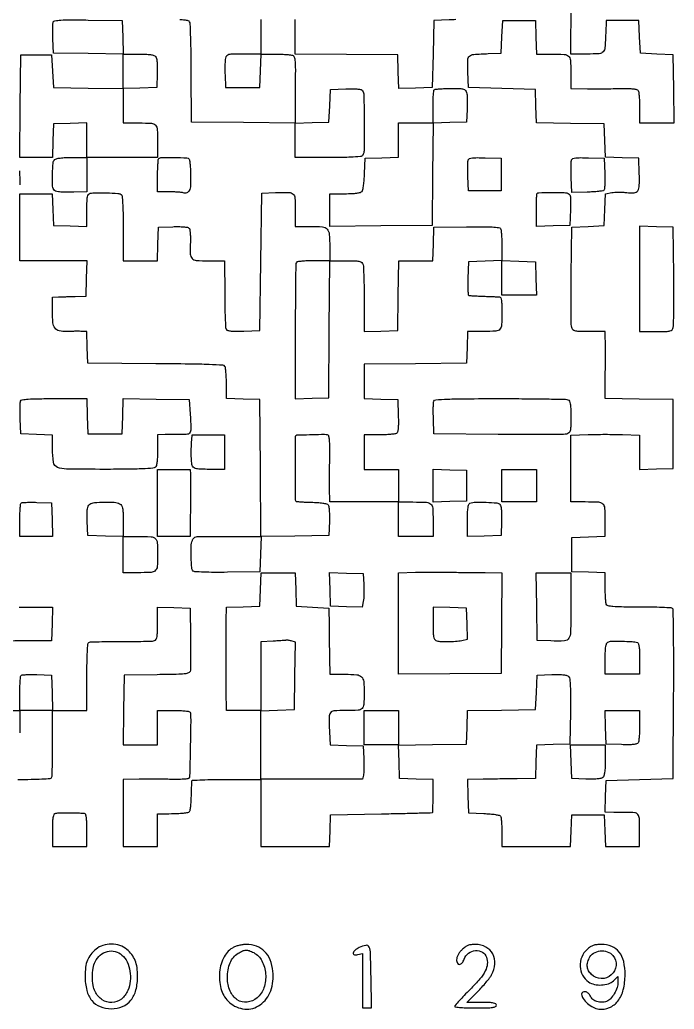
# Model space of a CAD drawing. Extents: x 156 to 936, y 100 to 969.
# Drawn here: x 575 to 936, y 100 to 646 of the extents above; entities that cross this region are included whole.
import ezdxf

# ---------------------------------------------------------------- set-up
doc = ezdxf.new("R2010")
doc.units = 0

msp = doc.modelspace()

# ---------------------------------------------------------------- linework, layer by layer
for points in [[(573.940983, 227, 0.004428), (581.323161, 227.065379, 0.008952), (587.133626, 227.272412, 0.004249), (591.780128, 227.560952, 0.241197), (592.496309, 227.994028, 0.129337), (592.743886, 228.804914, 0.001796), (592.927811, 233.985315, 0.004898), (593.061226, 240.021129, 0.003188), (593.102555, 246.994028), (593.094458, 265), (602.547229, 265), (612, 265), (612, 283.440983, -0.003954), (612.06367, 291.492401, -0.010033), (612.273466, 297.336981, -0.006125), (612.573635, 301.731761, -0.238572), (613.06979, 302.543132, -0.129285), (613.929705, 302.805777, -0.002341), (618.75574, 302.972856, -0.005648), (624.41413, 303.078279, -0.003721), (630.92396, 303.077574, 0.003569), (637.474326, 303.074881, 0.005164), (643.261391, 303.173597, 0.002766), (648.145946, 303.334439, 0.082174), (649.35417, 303.582413, 0.18361), (650.194897, 304.334163, 0.077049), (650.686247, 305.796053, 0.036154), (650.93793, 308.351442, 0.006475), (651, 313.144515), (651, 322.075052), (660.017187, 321.787526), (669.034375, 321.5), (669.106927, 305.5, -0.000578), (669.128182, 299.208873, -0.000791), (669.131806, 293.545689, -0.000509), (669.122471, 288.786055, -0.009322), (669.089739, 287.272559, -0.230812), (668.395454, 285.983185, -0.12253), (666.671123, 285.295812, -0.028535), (662.79544, 284.991234, -0.001609), (650.75, 284.772559), (632.5, 284.5), (632.228407, 265.25), (631.956814, 246), (641.478407, 246), (651, 246), (651, 255.5), (651, 265), (660, 265, -0.007397), (664.253884, 264.937063, -0.026727), (666.953079, 264.712432, -0.040169), (668.623925, 264.344468, -0.307136), (669.102444, 263.75, -0.024083), (669.275333, 258.60896, -0.001745), (669.019194, 244.40451, -0.000417), (668.672169, 228.883759, -0.133379), (668.326927, 227.719961, -0.231592), (667.765839, 227.366573, -0.008902), (665.247444, 227.141584, -0.014325), (662.173041, 227.010379, -0.009432), (658.632544, 227.027588, 0.00287), (654.501556, 227.101891, 0.001739), (649.612372, 227.144753, 0.001742), (644.759511, 227.153501, 0.003069), (640.75, 227.122144), (632, 227), (632, 208.5), (632, 190), (641.5, 190), (651, 190), (651, 199), (651, 208), (655.75, 208.091869, 0.003582), (661.768738, 208.251419, 0.015202), (665.363601, 208.482054, 0.021292), (667.6651, 208.799464, 0.152611), (668.647265, 209.313932, 0.159659), (668.962975, 209.937376, 0.008884), (669.258594, 212.124677, 0.012981), (669.500394, 214.785938, 0.009084), (669.640337, 217.794377, -0.000597), (669.729093, 220.801236, -0.000864), (669.815246, 223.456786, -0.000435), (669.894248, 225.711162, -0.014526), (669.929293, 226.25, -0.373963), (670.249218, 226.554728, -0.001511), (675.56048, 226.779687, -0.006128), (681.709717, 226.94607, -0.003699), (689, 227), (708, 227), (708, 208.5), (708, 190), (726.961067, 190), (745.922134, 190), (746.211067, 198.75), (746.5, 207.5), (774.5, 208.039808, 0.000687), (785.253672, 208.261902, 0.00113), (794.348437, 208.482792, 0.000082), (802.51611, 208.700972, 0.16966), (802.75, 208.789808, 0.213336), (802.851723, 208.999684, 0.000925), (802.926563, 211.570983, 0.004202), (802.981982, 214.511431, 0.00261), (803, 217.962474), (803, 226.924948), (793.75, 227.212474), (784.5, 227.5), (784.212768, 236.727798), (783.925536, 245.955596), (802.712768, 246.227798), (821.5, 246.5), (821.787236, 255.728072), (822.074471, 264.956143), (840.787236, 265.228072), (859.5, 265.5), (860, 275), (860.5, 284.5), (868.596055, 284.787955, -0.008942), (872.577326, 284.858305, -0.030291), (875.170365, 284.700505, -0.047636), (876.885185, 284.323256, -0.142536), (877.869615, 283.657104, -0.150949), (878.427957, 282.310631, -0.011656), (878.705298, 278.363156, -0.011716), (878.837549, 272.712463, -0.003819), (878.773559, 264.369149), (878.5, 246.5), (869.287036, 246.212964), (860.074071, 245.925929), (859.787036, 236.712964), (859.5, 227.5), (849.5, 227.378301, 0.000173), (845.032058, 227.322383, 0.000111), (839.856164, 227.254662, 0.000112), (834.79526, 227.186185, 0.000211), (830.712474, 227.128301), (821.924948, 227), (822.212474, 217.75), (822.5, 208.5), (830.968156, 208.206033, -0.010674), (834.539342, 208.005667, -0.020911), (837.36687, 207.666992, -0.02067), (839.466763, 207.236162, -0.192561), (840.202843, 206.706033, -0.110752), (840.505156, 205.866303, -0.009471), (840.748704, 203.57771, -0.012155), (840.92289, 200.806269, -0.009121), (840.984687, 197.75), (841, 190), (859.961067, 190), (878.922134, 190), (879.211067, 198.75), (879.5, 207.5), (888.5, 207.5), (897.5, 207.5), (897.788933, 198.75), (898.077866, 190), (907.538933, 190), (917, 190), (917, 198.980948, 0.011787), (916.849268, 205.374154, 0.144871), (916.055878, 207.654066, 0.220357), (914.278178, 208.658711, 0.031761), (910, 208.731917, -0.010705), (908.718212, 208.69989, -0.0035), (906.827626, 208.706371, -0.003486), (904.727877, 208.742909, -0.003929), (902.711067, 208.807929), (897.922134, 209), (898.211067, 217.75), (898.5, 226.5), (917, 227), (935.5, 227.5), (935.760112, 273.939888, 0.001704), (935.799282, 291.804786, 0.002766), (935.696842, 306.985033, 0.000433), (935.520288, 320.413743, 0.195273), (935.17946, 321.22054, 0.18443), (934.422702, 321.559066, 0.002677), (929.424237, 321.811813, 0.006941), (923.563195, 321.995251, 0.004474), (916.767862, 322.052737, -0.002658), (906.995479, 322.099917, -0.018757), (902.249722, 322.326242, -0.036466), (899.573396, 322.752833, -0.248277), (898.598514, 323.603872, -0.068643), (898.363721, 324.609653, -0.007238), (898.175814, 327.020364, -0.008843), (898.043762, 329.912374, -0.006986), (898, 333.044262), (898, 340.924948), (888.75, 341.212474), (879.5, 341.5), (879.5, 351), (879.5, 360.5), (888.75, 360.787526), (898, 361.075052), (898, 369.930537, 0.014889), (897.79962, 376.658129, 0.195866), (896.745668, 378.860252, 0.174757), (894.397656, 379.829682, 0.011384), (886.918213, 380), (879, 380), (879, 398.43138), (879, 416.86276), (888.5, 417.18138, -0.005281), (892.82474, 417.280715, -0.003101), (898, 417.312811, -0.003101), (903.17526, 417.280715, -0.005281), (907.5, 417.18138), (917, 416.86276), (917, 407.393854), (917, 397.924948), (926.25, 398.212474), (935.5, 398.5), (935.5, 417.5), (935.5, 436.5), (916.691845, 436.772279), (897.88369, 437.044558), (898.005816, 446.272279, 0.00159), (898.048065, 450.474552, 0.000931), (898.073276, 455.506544, 0.000931), (898.079743, 460.540656, 0.001584), (898.063971, 464.75), (898, 474), (889.019052, 474, -0.004718), (883.452651, 474.05252, -0.05329), (881.266935, 474.327943, -0.154152), (880.146391, 474.996168, -0.122466), (879.488111, 476.25, -0.056278), (879.275634, 477.910045, -0.001377), (879.182205, 485.623438, -0.002973), (879.151296, 494.682513, -0.002017), (879.219059, 505), (879.5, 531.5), (888.5, 532), (897.5, 532.5), (897.788377, 541.211887), (898.076754, 549.923773), (901.593145, 550.583452, -0.031225), (903.281131, 550.792154, -0.014495), (905.489293, 550.861949, -0.014296), (907.820209, 550.801377, -0.019331), (909.918717, 550.605171, 0.051794), (913.971406, 550.490088, 0.233661), (915.951001, 551.661144, 0.138524), (916.818988, 554.445191, 0.015475), (916.792008, 561.15308), (916.5, 569.5), (907.287036, 569.787036), (898.074071, 570.074071), (897.787036, 579.287036), (897.5, 588.5), (878.787236, 588.771928), (860.074471, 589.043857), (859.787236, 598.271928), (859.5, 607.5), (841, 608), (822.5, 608.5), (822.211486, 617.221282, -0.014846), (822.189376, 623.761311, -0.207486), (823.160535, 625.84864, -0.165246), (825.45013, 626.812948, -0.008693), (833.5, 627.245668), (840.5, 627.5), (841, 636.5), (841.5, 645.5), (850.5, 645.5), (859.5, 645.5), (859.787526, 636.25), (860.075052, 627), (867.955738, 627, -0.011491), (875.407908, 626.828717, -0.175559), (877.750156, 625.856224, -0.19511), (878.800898, 623.649006, -0.014732), (879, 616.893011), (879, 608), (888.25, 607.903093, 0.002383), (892.435798, 607.879192, 0.001441), (897.393355, 607.8888, 0.001443), (902.316423, 607.926742, 0.002536), (906.386953, 607.990516, -0.00795), (910.663692, 608.011215, -0.026717), (913.456721, 607.830869, -0.039647), (915.277935, 607.467082, -0.18441), (916.12164, 606.837423, -0.109274), (916.455576, 605.914757, -0.00995), (916.724851, 603.46943, -0.012511), (916.916937, 600.507293, -0.00947), (916.984687, 597.25), (917, 589), (926.522065, 589), (936.044131, 589), (935.772065, 607.75), (935.5, 626.5), (926.5, 627), (917.5, 627.5), (917, 636.5), (916.5, 645.5), (907.5, 645.5), (898.5, 645.5), (898.245668, 638.5, -0.009083), (897.810664, 630.523582, -0.165694), (896.83115, 628.213588, -0.198872), (894.703227, 627.189042, -0.014026), (887.965375, 627), (878.968853, 627), (879.234427, 655.25)], [(708, 646), (708, 636.5), (708, 627), (716.25, 626.984687, -0.009309), (719.505577, 626.918028, -0.012345), (722.46241, 626.72919, -0.00973), (724.903682, 626.464684, -0.10988), (725.813523, 626.136411, -0.187083), (726.427377, 625.304599, -0.036226), (726.793234, 623.437012, -0.025722), (726.989874, 620.616033, -0.008179), (726.99747, 616.401724, 0.001764), (726.95249, 612.322924, 0.001002), (726.92536, 607.386671, 0.001), (726.91794, 602.413774, 0.001651), (726.933947, 598.212474), (727, 588.924948), (736.25, 589.212474), (745.5, 589.5), (746, 598.5), (746.5, 607.5), (754.914347, 607.793098, -0.008519), (758.914541, 607.864234, -0.027159), (761.5815, 607.721251, -0.039341), (763.340297, 607.389362, -0.187221), (764.149034, 606.793098, -0.139797), (764.863031, 604.378753, -0.001963), (764.952171, 589.049156, -0.00195), (764.921322, 573.712427, -0.141046), (764.216011, 571.315273, -0.23202), (762.898204, 570.510167, -0.010776), (757.524769, 570.128529, -0.011328), (749.471632, 569.913473, -0.002796), (736.25, 569.933947), (727, 570), (727, 579.484665), (727, 588.969329), (698.342479, 589.234665), (669.684958, 589.5), (669.592479, 616.5, 0.002785), (669.498575, 626.939141, 0.004334), (669.289517, 635.935938, 0.001379), (669.020043, 643.708105, 0.135062), (668.690983, 644.75, 0.188703), (667.905665, 645.314643, 0.029014), (665.983238, 645.689017, 0.024001), (663.22901, 645.92738, 0.009585)], [(815.539342, 645.994333, -0.010674), (811.968156, 645.793967), (803.5, 645.5), (803, 627), (802.5, 608.5), (793.288016, 608.212977), (784.076031, 607.925954), (783.788016, 617.212977), (783.5, 626.5), (755.25, 626.765573), (727, 627.031147), (727, 636.515573), (727, 646)], [(574.800912, 562.520917, -0.012322), (574.941866, 554.88044, -0.176722)], [(574.575052, 322), (593.075052, 322), (592.787526, 312.75), (592.5, 303.5), (575.5, 303.370444, 0.000608), (568.894828, 303.31207, 0.000911)], [(565.5, 265), (575, 265), (575, 256.622445, -0.00979), (574.924918, 252.787976, -0.024916)]]:
    msp.add_lwpolyline(points, format="xyb")
for points in [[(631.787526, 636.25), (632.075052, 627), (640.415081, 627, -0.009472), (644.359698, 626.925268, -0.027224), (647.085306, 626.672919, -0.038548), (648.94081, 626.250556, -0.14531), (649.921326, 625.594796, -0.126804), (650.405224, 624.568167, -0.023545), (650.701133, 622.485252, -0.021342), (650.842502, 619.735348, -0.01153), (650.793771, 616.344796), (650.5, 608.5), (641.25, 608.212474), (632, 607.924948), (632, 598.462474), (632, 589), (640.893011, 589, -0.014768), (647.650479, 588.800362, -0.195511), (649.85745, 587.747254, -0.175208), (650.829247, 585.400012, -0.01141), (651, 577.918213), (651, 570), (631.5, 570), (612, 570), (612, 560.5), (612, 551), (604.75, 550.881517, -0.00421), (598.957668, 550.83564, -0.03311), (596.275222, 551.014815, -0.080035), (594.74853, 551.474762, -0.138363), (593.765313, 552.34995, -0.13617), (593.033172, 554.735276, -0.013388), (593.03101, 560.80292, -0.011726), (593.335963, 566.912821, -0.179924), (594.2, 568.8, -0.144849), (595.139671, 569.310542, -0.021091), (597.306878, 569.677711, -0.020332), (600.171507, 569.92177, -0.011084), (603.7, 570), (612, 570), (612, 579.537526), (612, 589.075052), (602.75, 588.787526), (593.5, 588.5), (593.212474, 579.25), (592.924948, 570), (583.946901, 570), (574.968853, 570), (575.234427, 598.25), (575.5, 626.5), (584, 626.5), (592.5, 626.5), (593, 617.5), (593.5, 608.5), (612.75, 608.228407), (632, 607.956814), (632, 617.456814), (632, 626.956814), (612.75, 627.228407), (593.5, 627.5), (593.205027, 635.411609, -0.006675), (593.130169, 638.540985, -0.008764), (593.150065, 641.398842, -0.006718), (593.240384, 643.779147, -0.078924), (593.432141, 644.683759, -0.272816), (594.336687, 645.402925, -0.020679), (597.575376, 645.720356, -0.014971), (602.892481, 645.860803, -0.002741), (612.727115, 645.772149), (631.5, 645.5)], [(688.46814, 624.729083, 0.045288), (688.264735, 623.430652, 0.00895), (688.153996, 621.075142, 0.009416), (688.125736, 618.317546, 0.008627), (688.199088, 615.479083), (688.5, 608.5), (698, 608.5), (707.5, 608.5), (707.787526, 617.75), (708.075052, 627), (698.556578, 627, 0.004281), (692.600559, 626.949007, 0.051116), (690.317244, 626.675385, 0.15291), (689.153754, 626.001654, 0.124777)], [(821.53186, 605.729083, -0.045288), (821.735265, 604.430652, -0.00895), (821.846004, 602.075142, -0.009416), (821.874264, 599.317546, -0.008627), (821.800912, 596.479083), (821.5, 589.5), (812.26551, 589.212679), (803.03102, 588.925359), (802.76551, 560.712679), (802.5, 532.5), (774.25, 532.234427), (746, 531.968853), (746, 540.984427), (746, 550), (754.377555, 550, 0.009913), (758.171204, 550.07522, 0.024242), (760.952749, 550.320981, 0.030268), (762.913227, 550.712511, 0.156365), (763.833879, 551.299836, 0.126595), (764.271826, 552.227989, 0.012295), (764.682026, 554.700081, 0.014976), (765.015093, 557.718637, 0.011302), (765.206324, 561.049836), (765.5, 569.5), (774.75, 569.787526), (784, 570.075052), (784, 579.537526), (784, 589), (793.5, 589), (803, 589), (803, 597.833333, -0.007039), (803.048334, 601.266524, -0.010477), (803.195833, 604.267708, -0.005871), (803.400808, 606.76784, -0.174709), (803.666667, 607.333333, -0.173043), (804.226591, 607.598788, -0.00648), (806.57982, 607.804167, -0.011049), (809.413417, 607.951642, -0.007476), (812.647615, 608, -0.005348), (817.764113, 607.945275, -0.057278), (819.818035, 607.664578, -0.156921), (820.887372, 606.991836, -0.113491)], [(668.456516, 569.070358, -0.11204), (668.691954, 568.383948, -0.005717), (668.918755, 566.024746, -0.008887), (669.107852, 563.191079, -0.006308), (669.223281, 560.00777, -0.017833), (669.15846, 554.620882, -0.089197), (668.485682, 551.689707, -0.216627), (667.154193, 550.472482, -0.168096), (665.168213, 550.510504, 0.06508), (664.3193, 550.70234, 0.007298), (662.342288, 550.856211, 0.008763), (659.97335, 550.964193, 0.007006), (657.418213, 551), (651, 551), (651, 559.833333, -0.007039), (651.048334, 563.266524, -0.010477), (651.195833, 566.267708, -0.005871), (651.400808, 568.76784, -0.174709), (651.666667, 569.333333, -0.19618), (653.250847, 569.999305, -0.006545), (660.202511, 569.981431, -0.005724), (667.220367, 569.791138, -0.249668)], [(840.5, 560.5), (840.5, 551.5), (831.5, 551.5), (822.5, 551.5), (822.205027, 559.411609, -0.006757), (822.130652, 562.542211, -0.008847), (822.151984, 565.403842, -0.006825), (822.2445, 567.787219, -0.078651), (822.438673, 568.700781, -0.222283), (823.127059, 569.364206, -0.05328), (824.715903, 569.724548, -0.030281), (827.338027, 569.871594, -0.007113), (831.733647, 569.789171), (840.5, 569.5)], [(897.792979, 561.092979, -0.009211), (897.846812, 557.813519, -0.013362), (897.76364, 554.919265, -0.00892), (897.588715, 552.536809, -0.175331), (897.281683, 551.881683, -0.161479), (896.626954, 551.553043, -0.008114), (894.220106, 551.241353, -0.012335), (891.299399, 550.983994, -0.008557), (887.988703, 550.831246), (879.5, 550.585086), (879.206869, 558.958954, -0.006336), (879.133036, 562.266334, -0.008404), (879.154586, 565.276246, -0.006281), (879.246227, 567.783864, -0.079496), (879.440516, 568.705582, -0.223026), (880.127629, 569.365906, -0.052692), (881.721288, 569.72456, -0.030138), (884.346429, 569.871248, -0.007134), (888.733647, 569.789171), (897.5, 569.5)], [(630.812809, 549.61569, -0.231681), (631.398014, 548.686189, -0.01077), (631.723233, 544.870476, -0.012223), (631.938569, 539.357749, -0.003649), (632, 530.940983), (632, 513), (641.462474, 513), (650.924948, 513), (651.212474, 522.25), (651.5, 531.5), (659.405143, 531.794857, -0.012004), (662.543009, 531.836518, -0.017401), (665.310969, 531.710409, -0.01437), (667.540383, 531.46629, -0.163328), (668.323035, 531.076965, -0.154474), (668.706845, 530.337703, -0.017448), (668.968772, 528.444176, -0.019823), (669.115808, 526.110396, -0.01488), (669.099131, 523.536434, 0.015095), (669.057625, 516.674665, 0.185473), (670.037736, 514.296493, 0.18961), (672.347902, 513.213619, 0.015891), (679.067388, 513), (688, 513), (688.015313, 494.75, 0.004181), (688.08053, 487.662785, 0.006279), (688.266784, 481.481605, 0.002855), (688.520772, 476.237055, 0.128512), (688.849883, 475.208654, 0.190691), (689.675579, 474.608404, 0.03736), (691.518036, 474.278743, 0.025891), (694.325344, 474.136581, 0.007874), (698.58457, 474.208654), (707.5, 474.5), (708, 512.44032), (708.5, 550.380641), (716, 550.587506, -0.010324), (723.538853, 550.63974, -0.178523), (725.79921, 549.770713, -0.201588), (726.815236, 547.681192, -0.013687), (727, 540.932612), (727, 532), (735.464816, 532, -0.022302), (741.964128, 531.709958, -0.186391), (744.5562, 530.432986, -0.169875), (745.745815, 527.680569, -0.017857), (746, 520.565741), (746, 513), (754.883369, 513, -0.00487), (760.368743, 512.946567, -0.0534), (762.551213, 512.66971, -0.150802), (763.684822, 512.002112, -0.119916), (764.369714, 510.75, -0.054798), (764.609537, 509.188041, -0.002828), (764.799577, 504.082727, -0.004466), (764.93722, 497.998626, -0.003225), (764.986345, 491.212474), (765, 473.924948), (774.25, 474.212474), (783.5, 474.5), (783.771593, 493.75), (784.043186, 513), (793.484067, 513), (802.924948, 513), (803.212474, 522.25), (803.5, 531.5), (821.453304, 531.730064, -0.003387), (830.19071, 531.78284, -0.013149), (835.601246, 531.636558, -0.01367), (839.198071, 531.34579, -0.228051), (840.187991, 530.730064, -0.111897), (840.496437, 529.866517, -0.009006), (840.744341, 527.448917, -0.011797), (840.92183, 524.522741, -0.008781), (840.984687, 521.287526), (841, 513.075052), (850.25, 512.787526), (859.5, 512.5), (859.787526, 503.25), (860.075052, 494), (850.537526, 494), (841, 494), (841, 503.537526), (841, 513.075052), (831.75, 512.787526), (822.5, 512.5), (822.212474, 503.25, 0.008012), (822.158961, 499.694478, 0.013074), (822.240745, 496.679607, 0.006706), (822.406033, 494.204376, 0.345226), (822.712474, 493.872066, 0.026784), (823.273866, 493.81149, 0.000927), (825.471789, 493.696922, 0.001731), (828.069311, 493.575369, 0.001208), (831, 493.455484, -0.000434), (833.963731, 493.338845, -0.000573), (836.664062, 493.227123, -0.00041), (838.92793, 493.128997, -0.005625), (839.75, 493.083419, -0.298999), (840.33438, 492.641277, -0.046795), (840.7079, 491.169167, -0.030019), (840.935408, 488.780191, -0.008732), (841, 485.081787, -0.011383), (840.829699, 477.602433, -0.17474), (839.860357, 475.254392, -0.19588), (837.658416, 474.200408, -0.014894), (830.931944, 474), (822.077866, 474), (821.788933, 465.25), (821.5, 456.5), (793.25, 456.234427), (765, 455.968853), (765, 446.521953), (765, 437.075052), (774.25, 436.787526), (783.5, 436.5), (783.791346, 427.58457, -0.007874), (783.863419, 423.325344, -0.025891), (783.721257, 420.518036, -0.03736), (783.391596, 418.675579, -0.190691), (782.791346, 417.849883, -0.110447), (781.89348, 417.526866, -0.009524), (779.455895, 417.266784, -0.01219), (776.503986, 417.080961, -0.009158), (773.25, 417.015313), (765, 417), (765, 407.5), (765, 398), (774.5, 398), (784, 398), (784, 389), (784, 380), (791.918213, 380, -0.01141), (799.400012, 379.829247, -0.175208), (801.747254, 378.85745, -0.195511), (802.800362, 376.650479, -0.014768), (803, 369.893011), (803, 361), (793.5, 361), (784, 361), (784, 370.5), (784, 380), (765, 380), (746, 380), (745.941569, 387.75, -0.001809), (745.926953, 391.477109, -0.000809), (745.933395, 396.38125, -0.000801), (745.9569, 401.567558, -0.001087), (745.995795, 406.25, 0.005437), (745.993689, 411.599747, 0.024608), (745.805141, 414.713873, 0.041079), (745.447615, 416.555123, 0.321096), (744.804226, 417.070637, 0.01788), (741.416317, 417.132819, 0.00299), (734.915141, 416.980767, 0.000519), (727.699547, 416.761329, 0.190754), (727.22083, 416.554163, 0.199016), (726.912823, 415.81015, 0.000224), (726.927496, 398.477008, 0.000225), (726.957719, 381.144921, 0.198343), (727.267634, 380.399032, 0.180451), (727.577837, 380.25739, 0.001998), (729.921565, 380.099464, 0.0059), (732.650589, 379.958837, 0.003771), (735.824739, 379.856778, -0.011298), (739.303378, 379.692479, -0.021065), (742.106559, 379.377443, -0.021653), (744.210651, 378.956747, -0.160721), (745.064655, 378.422095, -0.139692), (745.453004, 377.540987, -0.01435), (745.702642, 375.256617, -0.016923), (745.83257, 372.452911, -0.012475), (745.793771, 369.344796), (745.5, 361.5), (726.785947, 361.228067), (708.071895, 360.956134), (707.785947, 351.228067), (707.5, 341.5), (689.573792, 341.226208, -0.004484), (682.216785, 341.179829, -0.008624), (676.32184, 341.297227, -0.004534), (671.595171, 341.515888, -0.18458), (670.671032, 341.928968, -0.180018), (669.85647, 343.708945, -0.010908), (669.55152, 349.666884, -0.015545), (669.561926, 355.562044, -0.077182), (670.175923, 358.808654, -0.109857), (670.987321, 360.103414, -0.145622), (672.199276, 360.770148, -0.052232), (674.461763, 361.018573, -0.004562), (680.247549, 360.994683, 0.001589), (684.460205, 360.952243, 0.000932), (689.502813, 360.92687, 0.000932), (694.546332, 360.920292, 0.001587), (698.762025, 360.936029), (708.02405, 361), (707.762025, 398.75), (707.5, 436.5), (698.25, 436.787526), (689, 437.075052), (688.984687, 445.287526, 0.008833), (688.921485, 448.523283, 0.011851), (688.742968, 451.45114, 0.009077), (688.493557, 453.869925, 0.111698), (688.183315, 454.73763, 0.241922), (687.039395, 455.408211, 0.004071), (679.504244, 455.765298, 0.006555), (668.528178, 456.051853, 0.001496), (649.948628, 456.23763), (612.5, 456.5), (612.211067, 465.25), (611.922134, 474), (608.711067, 474.088861, 0.006315), (607.156777, 474.112234, 0.002737), (605.088544, 474.105892, 0.002707), (602.888833, 474.075196, 0.003593), (600.888231, 474.022058, -0.056655), (596.680178, 474.35709, -0.191842), (594.406059, 475.820247, -0.133178), (593.281293, 478.852505, -0.022604), (593, 485.071429), (593, 493), (596.25, 493.101892, -0.000807), (597.903348, 493.151057, -0.000274), (600.307813, 493.21736, -0.000272), (602.964552, 493.287717, -0.000313), (605.5, 493.351892), (611.5, 493.5), (611.786212, 503.25), (612.072424, 513), (593.536212, 513), (575, 513), (575, 531.5), (575, 550), (583.961067, 550), (592.922134, 550), (593.211067, 541.25), (593.5, 532.5), (602.75, 532.212474), (612, 531.924948), (612, 540.88915, -0.005684), (612.057176, 545.918209, -0.040628), (612.30937, 548.335604, -0.103083), (612.836201, 549.615075, -0.192727), (613.75, 550.232184, -0.053458), (616.868801, 550.565192, -0.008918), (622.901243, 550.454912, -0.005725), (629.090777, 550.160279, -0.124273)], [(876.788514, 550.411731, -0.115235), (878.071483, 549.820744, -0.175621), (878.718241, 548.79366, -0.05747), (878.922353, 546.748274, -0.004429), (878.788514, 541.221282), (878.5, 532.5), (869.25, 532.212474), (860, 531.924948), (860, 540.795808, -0.004598), (860.031557, 544.227354, -0.007119), (860.128229, 547.189081, -0.002813), (860.260755, 549.711444, -0.183851), (860.436525, 550.103192, -0.190849), (861.451128, 550.542043, -0.003052), (867.821999, 550.701154, -0.007214), (873.820886, 550.72778, -0.048092)], [(917, 503.037526), (917, 474), (925.980948, 474, 0.004718), (931.547349, 474.05252, 0.05329), (933.733065, 474.327943, 0.154152), (934.853609, 474.996168, 0.122466), (935.511889, 476.25, 0.056278), (935.724366, 477.910045, 0.001377), (935.817795, 485.623438, 0.002973), (935.848704, 494.682513, 0.002017), (935.780941, 505), (935.5, 531.5), (926.25, 531.787526), (917, 532.075052)], [(727.581431, 512.131759, 0.136597), (727.240539, 510.955405, 0.000247), (727.033409, 490.355514, 0.00196), (726.911314, 468.711336, 0.001745), (726.95114, 446.212474), (727, 436.924948), (736.25, 437.212474), (745.5, 437.5), (745.762025, 475.25), (746.02405, 513), (737.071042, 513, 0.00906), (733.601176, 512.937122, 0.013751), (730.590353, 512.744954, 0.008348), (728.119259, 512.477193, 0.226927)], [(612.213788, 427.25), (612.5, 417.5), (622, 417.5), (631.5, 417.5), (631.786482, 427.272418), (632.072965, 437.044835), (650.286482, 436.772418), (668.5, 436.5), (669, 428.366856, -0.006176), (669.372089, 420.786729, -0.111125), (668.928146, 418.409801, -0.259088), (667.555243, 417.349151, -0.04548), (664.176817, 417.146681, 0.004772), (662.077393, 417.191814, 0.003008), (659.625378, 417.206365, 0.00302), (657.213883, 417.191602, 0.005542), (655.25, 417.145946), (651, 417), (651, 408.7, -0.011084), (650.92177, 405.171507, -0.020332), (650.677711, 402.306878, -0.021091), (650.310542, 400.139671, -0.144849), (649.8, 399.2, -0.180947), (648.462256, 398.590724, -0.006618), (642.796414, 398.272417, -0.008396), (634.640985, 398.059564, -0.002326), (621.835184, 398, -0.002777), (600.732048, 398.117222, -0.091565), (595.763338, 399.092039, -0.267182), (593.567317, 401.850963, -0.037546), (593, 409.395326), (593, 416.922134), (584.25, 417.211067), (575.5, 417.5), (575.206869, 425.916411, -0.006125), (575.131923, 429.23728, -0.008183), (575.150171, 432.252242, -0.006003), (575.236697, 434.764851, -0.080166), (575.425484, 435.666411, -0.270598), (576.298476, 436.366394, -0.018847), (579.55084, 436.724363, -0.014912), (584.753522, 436.943592, -0.003073), (593.932403, 437), (611.927576, 437)], [(877.418213, 436.393011, -0.192231), (878.21688, 435.654571, -0.069968), (878.688337, 434.157164, -0.034591), (878.936974, 431.579501, -0.006751), (879, 426.912063, -0.004825), (878.947027, 421.42275, -0.053753), (878.670809, 419.254356, -0.153758), (878.002776, 418.13796, -0.121114), (876.75, 417.47715, -0.058524), (875.035811, 417.257543, -0.000844), (864.732813, 417.166722, -0.002314), (852.767906, 417.136829, -0.001523), (839, 417.208098), (803.5, 417.5), (803.206869, 425.916411, -0.006125), (803.131923, 429.23728, -0.008183), (803.150171, 432.252242, -0.006003), (803.236697, 434.764851, -0.080166), (803.425484, 435.666411, -0.293609), (804.449049, 436.417769, -0.006374), (810.921561, 436.737167, -0.007775), (820.973643, 436.948381, -0.001365), (839.886828, 437, -0.001578), (853.78053, 436.956155, -0.002465), (865.740881, 436.821697, -0.000676), (876.15631, 436.639159, -0.087102)], [(688, 407.5), (688, 398), (679.535184, 398, -0.006905), (674.92042, 398.063735, -0.039861), (672.496033, 398.324874, -0.085726), (671.093954, 398.849442, -0.156253), (670.285184, 399.75, -0.083661), (669.825828, 401.513484, -0.013976), (669.615524, 405.01813, -0.014286), (669.600717, 409.35602, -0.009938), (669.821253, 414.25), (670, 417), (679, 417), (688, 417)], [(669.104264, 395.25, -0.005643), (669.141383, 393.85539, -0.001947), (669.164428, 391.839063, -0.001934), (669.172581, 389.615919, -0.002243), (669.162664, 387.5, 0.000495), (669.141164, 384.872367, 0.000143), (669.113117, 380.810938, 0.000144), (669.084123, 376.232406, 0.000153), (669.058399, 371.75), (669, 361), (660, 361), (651, 361), (651, 379.5), (651, 398), (660, 398), (669, 398)], [(592.787526, 370.25), (593.075052, 361), (584.037526, 361), (575, 361), (575, 369.833333, -0.007429), (575.05105, 373.269125, -0.010988), (575.206746, 376.278621, -0.006414), (575.423524, 378.778731, -0.173222), (575.703816, 379.370483, -0.17855), (576.286747, 379.639255, -0.007766), (578.564452, 379.783202, -0.012381), (581.319749, 379.846095, -0.008434), (584.453816, 379.787149), (592.5, 379.5)], [(630.065741, 378.964816, -0.125133), (631.084258, 378.034129, -0.095437), (631.6623, 376.632503, -0.043519), (631.935765, 374.241493, -0.006724), (632, 369.464816), (632, 361), (639.918213, 361, -0.011337), (647.393226, 360.830484, -0.173918), (649.742703, 359.865438, -0.196524), (650.798229, 357.6723, -0.015117), (651, 351, -0.015117), (650.798229, 344.3277, -0.196524), (649.742703, 342.134562, -0.173918), (647.393226, 341.169516, -0.011337), (639.918213, 341), (632, 341), (632, 350.963788), (632, 360.927576), (622.25, 361.213788), (612.5, 361.5), (612.203802, 369.479635, -0.007825), (612.110962, 373.806547, -0.040111), (612.2893, 376.199929, -0.077992), (612.768477, 377.694669, -0.118939), (613.644932, 378.729635, -0.135419), (616.140421, 379.675133, -0.019665), (621.616245, 379.969167, -0.02115), (627.117515, 379.815245, -0.105674)], [(839.935416, 378.577819, -0.1281), (840.410087, 377.564064, -0.022604), (840.701371, 375.46517, -0.020925), (840.841596, 372.710212, -0.011611), (840.793771, 369.344796), (840.5, 361.5), (831.25, 361.212474), (822, 360.924948), (822, 369.879141, -0.008127), (822.067237, 374.015767, -0.024891), (822.297654, 376.80991, -0.032693), (822.66629, 378.652925, -0.244095), (823.25, 379.290142, -0.081192), (826.528984, 379.915115, -0.017246), (832.360741, 379.86743, -0.012095), (838.232423, 379.474302, -0.199337)], [(727.212474, 331.75), (727.5, 322.5), (736.5, 322), (745.5, 321.5), (745.602858, 312, 0.000442), (745.652897, 307.727315, 0.000276), (745.718724, 302.720312, 0.000277), (745.789069, 297.784507, 0.000503), (745.852858, 293.75), (746, 285), (754.464816, 285, -0.021044), (760.894974, 284.729252, -0.174873), (763.505019, 283.530946, -0.178335), (764.721593, 280.954711, -0.02206), (765, 274.647529, -0.015256), (764.806277, 268.299762, -0.188223), (763.809562, 266.144194, -0.179632), (761.594773, 265.181261, -0.013663), (754.962562, 265, 0.014114), (748.337981, 264.812958, 0.216282), (746.360296, 263.77717, 0.170401), (745.589099, 261.486703, 0.008155), (745.827728, 253.286497), (746.155455, 246.072994), (755.327728, 245.786497), (764.5, 245.5), (764.800912, 238.520917, -0.00839), (764.875481, 235.68726, -0.009256), (764.850839, 232.94412, -0.008738), (764.745622, 230.606071, -0.045897), (764.548318, 229.336491), (763.994812, 227.131148), (735.997406, 227.131148), (708, 227.131148), (708, 246.065574), (708, 265), (698.5, 265), (689, 265), (688.8802, 275.75, -0.001712), (688.808531, 285.033268, -0.001247), (688.789931, 295.354538, -0.001251), (688.822716, 305.616048, -0.001793), (688.907169, 314.712474), (689, 321.924948), (698.25, 322.212474), (707.5, 322.5), (707.787526, 331.75), (708.075052, 341), (717.5, 341), (726.924948, 341)], [(764.810818, 334.5, -0.011303), (764.884835, 331.961733, -0.009776), (764.850179, 329.296601, -0.009883), (764.72375, 326.882321, -0.028085), (764.508344, 325.211832), (763.895053, 321.923665), (755.197527, 322.211832), (746.5, 322.5), (746.211971, 331.788029), (745.923942, 341.076058), (755.211971, 340.788029), (764.5, 340.5)], [(831.765819, 341.037566), (841.031637, 341), (840.765819, 313.25), (840.5, 285.5), (812.25, 285.234427), (784, 284.968853), (784, 312.946901), (784, 340.924948), (793.25, 341.212474, -0.004375), (797.512192, 341.307635, -0.002418), (802.720312, 341.353137, -0.00241), (807.999657, 341.348281, -0.003875), (812.5, 341.287566, 0.001274), (817.00143, 341.203418, 0.000792), (822.284334, 341.126499, 0.000794), (827.497552, 341.067131, 0.001436)], [(879, 322.567388, -0.00387), (878.888566, 308.170891, -0.126814), (877.97558, 304.843071, -0.256519), (875.62213, 303.404865, -0.020054), (868, 303.357359), (860.5, 303.611488), (860.227935, 322.305744), (859.955869, 341), (869.477935, 341), (879, 341)], [(803, 313.144515, 0.006687), (803.062877, 308.443624, 0.034414), (803.311272, 305.851928, 0.069706), (803.782488, 304.347501, 0.192751), (804.581787, 303.606989, 0.078039), (806.798187, 303.133083, 0.014165), (811.014952, 303.021077, 0.0162), (815.448713, 303.172638, 0.032719), (818.912002, 303.6324), (822.074004, 304.264801), (821.787002, 312.8824), (821.5, 321.5), (812.25, 321.787526), (803, 322.075052)], [(714.75, 303.25845), (708, 302.90862), (708, 283.916784), (708, 264.924948), (717.25, 265.212474), (726.5, 265.5), (726.771616, 284.127716), (727.043231, 302.755432), (724.771616, 303.364061, 0.011973), (723.865163, 303.583806, 0.015309), (723.020412, 303.740383, 0.013222), (722.314506, 303.829954, 0.112781), (722, 303.790485, -0.067782), (721.620771, 303.708029, -0.001372), (719.664062, 303.55904, -0.003215), (717.372875, 303.40571, -0.002153)], [(915.75, 302.46593, -0.249809), (916.331219, 301.865574, -0.035165), (916.701557, 300.122117, -0.026179), (916.932531, 297.463472, -0.008579), (917, 293.531385), (917, 285), (907.5, 285), (898, 285), (898, 293.45031, -0.008054), (898.068508, 297.703288, -0.032272), (898.319777, 300.292701, -0.055853), (898.771333, 301.906416, -0.170668), (899.512259, 302.746922, -0.124895), (901.368821, 303.244192, -0.007625), (907.154622, 303.232316, -0.0106), (912.838393, 303.013366, -0.063157)], [(592.786212, 274.75), (593.072424, 265), (584.036212, 265), (575, 265), (575, 274.333333, -0.007033), (575.051027, 277.960814, -0.010469), (575.206746, 281.131746, -0.005863), (575.423137, 283.773399, -0.174731), (575.703816, 284.370483, -0.17855), (576.286747, 284.639255, -0.007766), (578.564452, 284.783202, -0.012381), (581.319749, 284.846095, -0.008434), (584.453816, 284.787149), (592.5, 284.5)], [(916.984687, 256.75, -0.00917), (916.918959, 253.495888, -0.012203), (916.732898, 250.54359, -0.00954), (916.472467, 248.105717, -0.110402), (916.149034, 247.206902, -0.187221), (915.340297, 246.610638, -0.039341), (913.5815, 246.278749, -0.027159), (910.914541, 246.135766, -0.008519), (906.914347, 246.206902), (898.5, 246.5), (898.212474, 255.75), (897.924948, 265), (907.462474, 265), (917, 265)], [(898, 237.622445, -0.009406), (897.9254, 233.657348, -0.027148), (897.673265, 230.921657, -0.03848), (897.251072, 229.060853, -0.145524), (896.594796, 228.078674, -0.126804), (895.568167, 227.594776, -0.023545), (893.485252, 227.298867, -0.021342), (890.735348, 227.157498, -0.01153), (887.344796, 227.206229), (879.5, 227.5), (879.212474, 236.75), (878.924948, 246), (888.462474, 246), (898, 246)], [(594.75, 208.176676, 0.196578), (593.835895, 207.589598, 0.106578), (593.308065, 206.33884, 0.041132), (593.05659, 203.947158, 0.005636), (593, 198.926676), (593, 190), (602.5, 190), (612, 190), (612, 199, 0.007471), (611.936593, 203.243169, 0.026509), (611.711345, 205.954378, 0.039116), (611.343546, 207.646036, 0.299976), (610.75, 208.141573, 0.023567), (607.84215, 208.332753, 0.004083), (602.330036, 208.389861, 0.003024), (596.733619, 208.36829, 0.043225)], [(617.040808, 133.380884, 0.048498), (614.126257, 130.401328, 0.073376), (612.292525, 127.278529, 0.065402), (611.31131, 123.496635, 0.030819), (611, 118.450789, 0.058647), (611.913024, 110.693493, 0.11224), (614.670648, 105.097555, 0.129836), (619.249981, 101.750545, 0.093504), (625.5, 100.571429, 0.099051), (631.621144, 101.796053, 0.124955), (636.226741, 105.25051, 0.108416), (639.053722, 110.91861, 0.061744), (640, 118.552355, 0.036898), (639.651095, 123.273853, 0.058941), (638.591858, 127.172762, 0.064858), (636.748719, 130.448191, 0.057363), (634.059249, 133.296691, 0.096425), (630.210883, 135.435434, 0.077667), (625.530102, 136.190673, 0.077971), (620.859638, 135.481554, 0.098618)], [(631.352379, 130.17445, -0.098238), (634.175398, 126.393602, -0.070324), (635.76479, 121.346808, -0.067135), (635.934328, 115.810482, -0.073211), (634.605633, 110.598574, -0.12834), (630.997655, 105.862983, -0.159333), (625.819124, 103.981836, -0.15784), (620.492715, 105.517324, -0.1256), (616.494289, 110.011044, -0.082621), (615.390934, 113.427455, -0.03806), (615.056334, 118.103552, -0.03799), (615.439545, 122.848135, -0.071755), (616.570985, 126.508347, -0.106783), (619.350965, 130.121344, -0.11528), (623.303287, 132.142246, -0.120662), (627.597851, 132.154929, -0.124735)], [(692.298549, 134.040484, 0.15002), (687.279597, 128.380363, 0.093137), (685.135813, 119.69061, 0.091347), (686.280444, 110.658277, 0.136341), (690.612484, 104.035382, 0.158645), (699.090018, 100.392369, 0.179642), (707.598565, 102.694978, 0.153762), (713.459045, 110.470377, 0.115064), (714.661308, 121.196236, 0.064059), (713.075271, 127.527997, 0.102212), (710.042229, 132.186833, 0.111299), (705.624383, 135.007916, 0.08687), (700, 135.992524, 0.032766), (697.950463, 135.858069, 0.029313), (695.856764, 135.456219, 0.03026), (693.908106, 134.83472, 0.044606)], [(704.032733, 131.483073, -0.155742), (708.559078, 126.948998, -0.100473), (710.593075, 119.747468, -0.097988), (709.675846, 112.163364, -0.139796), (705.904388, 106.573001, -0.146122), (700.405778, 104.187606, -0.178852), (694.991466, 105.482977, -0.148341), (691.009996, 110.332014, -0.096118), (689.548229, 117.495862, -0.042766), (689.89088, 122.00512, -0.06152), (691.012282, 125.84402, -0.070206), (692.877064, 128.904248, -0.084135), (695.420309, 131.114532, -0.028528), (697.925466, 132.452535, -0.097999), (699.708783, 132.885428, -0.099972), (701.502878, 132.602306, -0.030372)], [(762.25, 134.266966, 0.0524), (759.908906, 132.767927, 0.177961), (758.985285, 131.242085, 0.415761), (759.587512, 130.354117, 0.108602), (761.5, 130.410644), (764, 131.038104), (764, 116.019052), (764, 101), (766.523614, 101), (769.047228, 101), (768.773614, 118.237194, 0.003866), (768.472216, 131.003186, 0.089024), (767.718468, 134.558395, 0.357152), (765.951468, 135.519661, 0.069361)], [(818.923077, 133.076923, 0.03585), (817.75283, 131.725653, 0.038408), (816.817164, 130.250616, 0.041776), (816.200166, 128.811386, 0.080548), (816, 127.576923, 0.113507), (816.437501, 125.674556, 0.308887), (817.577869, 125.022348, 0.2155), (819.001213, 125.807641, 0.076824), (820.116924, 127.905564, -0.15212), (822.51017, 131.137766, -0.137228), (826.417419, 132.602963, -0.151365), (830.23923, 131.770629, -0.18936), (832.508246, 128.974019, -0.10064), (832.91717, 125.157042, -0.094797), (831.823268, 121.394128, -0.060504), (828.892069, 117.042686, -0.017937), (823.414533, 111.15739, 0.004837), (820.189515, 107.869358, 0.007461), (817.471769, 104.958644, 0.00308), (815.213584, 102.435535, 0.182974), (815, 101.871429, 0.385925), (815.317195, 101.521681, 0.005477), (818.378125, 101.255982, 0.011803), (822.090552, 101.062664, 0.007105), (826.5, 101, 0.004301), (832.719975, 101.053509, 0.028132), (835.833333, 101.282609, 0.065619), (837.479566, 101.72187, 0.303591), (838, 102.5, 0.26165), (837.579299, 103.248899, 0.091771), (836.384546, 103.704228, 0.038524), (834.110306, 103.941772, 0.006766), (829.807276, 104), (821.614551, 104), (827.557276, 109.973191, 0.011164), (829.960719, 112.499325, 0.010904), (832.268387, 115.149737, 0.010856), (834.191845, 117.563345, 0.039682), (835.25, 119.207589, 0.103278), (837.028461, 125.240355, 0.141231), (835.910532, 130.762272, 0.15106), (832.119524, 134.592805, 0.123302), (826.5, 136, 0.026196), (823.970379, 135.867376, 0.065954), (822.180131, 135.43595, 0.070691), (820.637613, 134.574462, 0.03374)], [(887.981047, 133.25, 0.113888), (885.046961, 129.055186, 0.108042), (884.173561, 123.915144, 0.111008), (885.526297, 118.989942, 0.126061), (888.82031, 115.382082, 0.090017), (892.077481, 114.003094, 0.066751), (895.979567, 113.66026, 0.068472), (899.722928, 114.350728, 0.109195), (902.50814, 116.007647), (905, 118.348628), (905, 115.408712, -0.078358), (904.499432, 112.234231, -0.052494), (903.005575, 108.868166, -0.054047), (900.95283, 106.056116, -0.122753), (898.777964, 104.606346, -0.081114), (896.10157, 104.114344, -0.083866), (893.440293, 104.50952, -0.090513), (891.221022, 105.708374, -0.117396), (889.805476, 107.527588, 0.108255), (888.619312, 109.110144, 0.127971), (886.945705, 109.933855, 0.205756), (885.59487, 109.655754, 0.245223), (885, 108.515777, 0.157762), (885.774659, 106.121733, 0.059334), (888.190785, 103.499003, 0.057204), (891.363389, 101.358349, 0.089537), (894.5, 100.385734, 0.13112), (900.311503, 101.196814, 0.13024), (904.963684, 104.795817, 0.103105), (907.957036, 111.026791, 0.059854), (908.978038, 119.29966, 0.055192), (908.191047, 126.623744, 0.112406), (905.733337, 131.828215, 0.133212), (901.598789, 134.912175, 0.094279), (895.880918, 136, 0.025065), (893.284748, 135.86977, 0.058754), (891.390693, 135.450966, 0.064319), (889.750901, 134.631477, 0.035447)], [(902.25, 129.846575, -0.200088), (903.981371, 124.391017, -0.192556), (901.360771, 119.207786, -0.187417), (895.817521, 117.173698, -0.19402), (890.454545, 119.454545, -0.06013), (888.865048, 121.480399, -0.100344), (888.134395, 123.512577, -0.094641), (888.23213, 125.753419, -0.048844), (889.144491, 128.417777, -0.144251), (891.513652, 131.151638, -0.115921), (895.199007, 132.452821, -0.113108), (899.152616, 131.989466, -0.132417)]]:
    msp.add_lwpolyline(points, format="xyb", close=True)
for points in [[(821.5, 389), (821.5, 380.5), (812.25, 380.212474), (803, 379.924948), (803, 389), (803, 398.075052), (812.25, 397.787526), (821.5, 397.5)], [(860, 389), (860, 380), (850.5, 380), (841, 380), (841, 389), (841, 398), (850.5, 398), (860, 398)], [(784, 255.5), (784, 246), (774.5, 246), (765, 246), (765, 255.5), (765, 265), (774.5, 265), (784, 265)]]:
    msp.add_lwpolyline(points, close=True)

doc.saveas('drawing.dxf')
